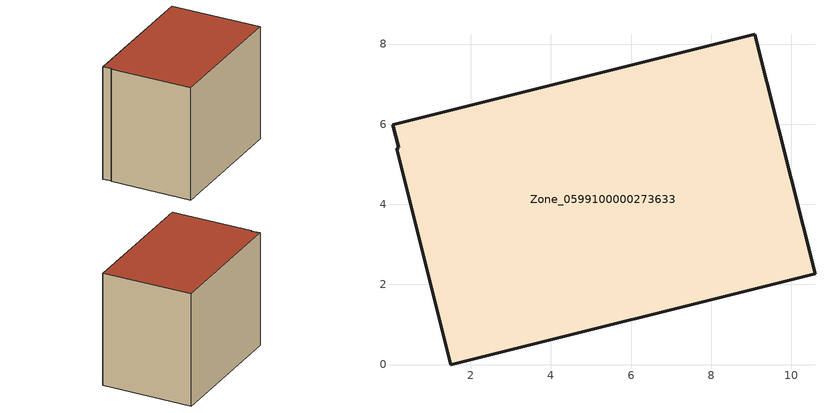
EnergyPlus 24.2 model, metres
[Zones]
Zone_0599100000273633
 floor ground (C_G): 0.2,5.41 0.05,5.99 9.09,8.24 10.59,2.26 1.5,0 0.15,5.39 z0
 wall outside (C_F): 10.59,2.26 9.09,8.24 0.05,5.99 0.2,5.41 0.15,5.39 1.5,0 10.59,2.26 z0:7.82
 roof outside (C_R): 0.05,5.99 0.2,5.41 0.15,5.39 1.5,0 10.59,2.26 9.09,8.24 z7.82
[BUILDING]
Pand.0599100000273633: North Axis=0; Terrain=City; Loads Convergence Tolerance Value=0.04; Temperature Convergence Tolerance Value=0.4; Solar Distribution=FullExterior; Maximum Number of Warmup Days=25; Minimum Number of Warmup Days=1
[Site:Location]
Rotterdam.The.Hague.AP_ZH_NLD Design_Conditions: Latitude=51.96; Longitude=4.45; Time Zone=1; Elevation=-4.5
[SITE:GROUNDTEMPERATURE:BUILDINGSURFACE]
18, 18, 18, 18, 18, 18, 18, 18, 18, 18, 18, 18
[MATERIAL] Thermal Absorptance=0.9; Solar Absorptance=0.7; Visible Absorptance=0.7
Name | Roughness | Thickness | Conductivity | Density | Specific Heat
G.TC.1965-1974 | MediumSmooth | 0.15 | 0.882353 | 540 | 1210
F.TC.1965-1974 | Rough | 0.3 | 0.697674 | 1920 | 840
R.TC.1965-1974 | MediumRough | 0.2 | 0.232558 | 1500 | 1000
[CONSTRUCTION]
C_G: G.TC.1965-1974
C_F: F.TC.1965-1974
C_R: R.TC.1965-1974
[ZONE]
Zone_0599100000273633: Type=1; Multiplier=1; Ceiling Height=Autocalculate; Volume=Autocalculate; Floor Area=autocalculate; Part of Total Floor Area=Yes
[ZONEINFILTRATION:DESIGNFLOWRATE]
Infil_Zone_0599100000273633: Zone or ZoneList or Space or SpaceList=Zone_0599100000273633; Schedule=AlwaysOn; Design Flow Rate Calculation Method=Flow/Area; Flow Rate per Floor Area=0.003; Constant Term Coefficient=1; Temperature Term Coefficient=0; Velocity Term Coefficient=0; Velocity Squared Term Coefficient=0
[HVACTEMPLATE:ZONE:IDEALLOADSAIRSYSTEM]
Zone_0599100000273633: Maximum Heating Supply Air Temperature=50; Minimum Cooling Supply Air Temperature=13; Maximum Heating Supply Air Humidity Ratio=0.0156; Minimum Cooling Supply Air Humidity Ratio=0.0077; Heating Limit=NoLimit; Cooling Limit=NoLimit; Dehumidification Control Type=ConstantSensibleHeatRatio; Cooling Sensible Heat Ratio=0.7; Dehumidification Setpoint=60; Humidification Control Type=None; Humidification Setpoint=30; Outdoor Air Method=None; Outdoor Air Flow Rate per Person=0.00944; Outdoor Air Flow Rate per Zone Floor Area=0; Outdoor Air Flow Rate per Zone=0; Demand Controlled Ventilation Type=None; Outdoor Air Economizer Type=NoEconomizer; Heat Recovery Type=None; Sensible Heat Recovery Effectiveness=0.7; Latent Heat Recovery Effectiveness=0.65
[ZONECONTROL:THERMOSTAT]
ThermostatControl_Zone_0599100000273633: Zone or ZoneList=Zone_0599100000273633; Control Type Schedule=DualSetpointControlType; Control 1=Thermostat_Zone_0599100000273633; Temperature Difference Between Cutout And Setpoint=0
[THERMOSTATSETPOINT:DUALSETPOINT]
Thermostat_Zone_0599100000273633: Heating Setpoint Temperature Schedule=HeatingSetpoint_Zone_0599100000273633; Cooling Setpoint Temperature Schedule=CoolingSetpoint_Zone_0599100000273633
[SCHEDULE:COMPACT]
HeatingSetpoint_Zone_0599100000273633: Through: 12/31, For: AllDays, Until: 24:00, 21
CoolingSetpoint_Zone_0599100000273633: Through: 12/31, For: AllDays, Until: 24:00, 24
DualSetpointControlType: Through: 12/31, For: AllDays, Until: 24:00, 4
AlwaysOn: Through: 12/31, For: AllDays, Until: 24:00, 1
